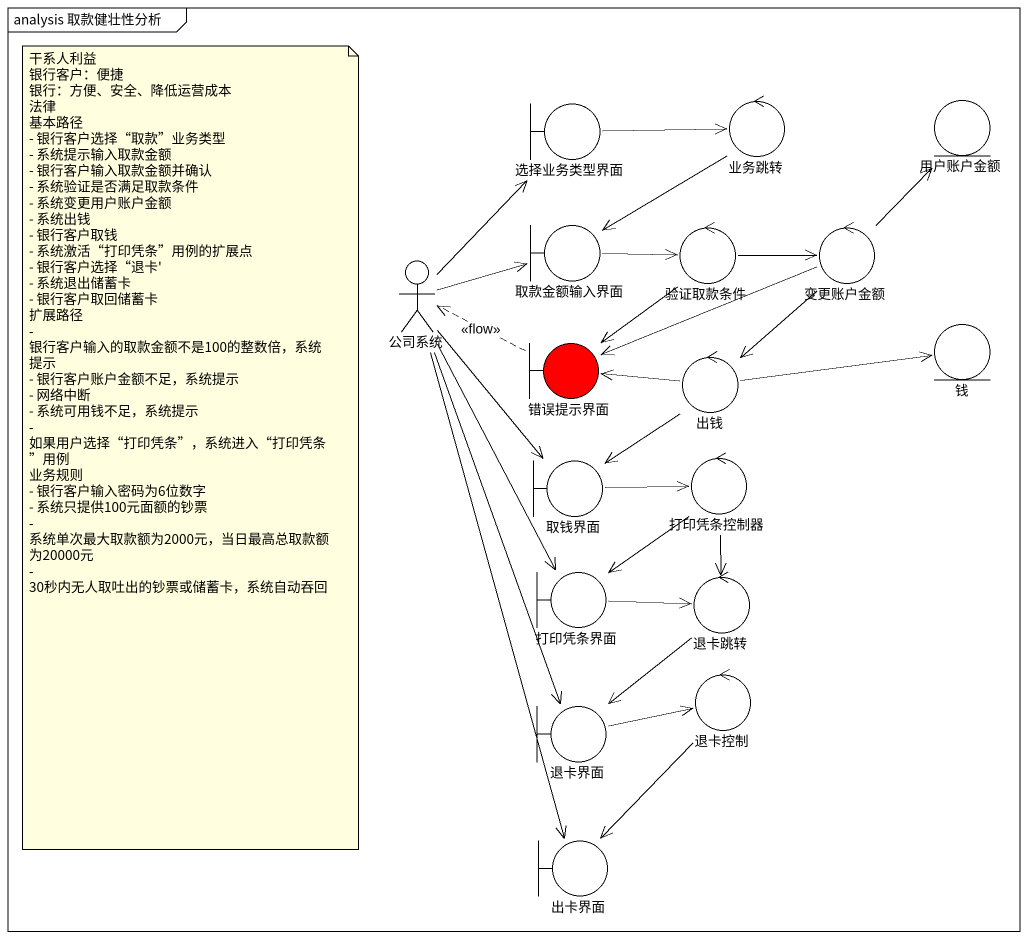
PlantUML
@startuml
mainframe analysis 取款健壮性分析
boundary 选择业务类型界面
control 业务跳转
entity 用户账户金额
boundary 取款金额输入界面
control 验证取款条件
control 变更账户金额
actor 公司系统
boundary 错误提示界面 #FF0000
control 出钱
entity 钱
boundary 取钱界面
control 打印凭条控制器
boundary 打印凭条界面
control 退卡跳转
boundary 退卡界面
control 退卡控制
boundary 出卡界面
选择业务类型界面 -right-> 业务跳转
业务跳转 --> 取款金额输入界面
取款金额输入界面 -right-> 验证取款条件
验证取款条件 -right-> 变更账户金额
验证取款条件 --> 错误提示界面
变更账户金额 -up-> 用户账户金额
变更账户金额 -left-> 错误提示界面
变更账户金额 --> 出钱
公司系统 -up-> 选择业务类型界面
公司系统 -right-> 取款金额输入界面
公司系统 --> 取钱界面
公司系统 --> 打印凭条界面
公司系统 --> 退卡界面
公司系统 --> 出卡界面
错误提示界面 .left.> 公司系统 : <<flow>>
出钱 -left-> 错误提示界面
出钱 -right-> 钱
出钱 --> 取钱界面
取钱界面 -right-> 打印凭条控制器
打印凭条控制器 --> 打印凭条界面
打印凭条控制器 --> 退卡跳转
打印凭条界面 -right-> 退卡跳转
退卡跳转 --> 退卡界面
退卡界面 -right-> 退卡控制
退卡控制 --> 出卡界面
note as N1
  干系人利益
  银行客户：便捷
  银行：方便、安全、降低运营成本
  法律
  基本路径
  - 银行客户选择“取款”业务类型
  - 系统提示输入取款金额
  - 银行客户输入取款金额并确认
  - 系统验证是否满足取款条件
  - 系统变更用户账户金额
  - 系统出钱
  - 银行客户取钱
  - 系统激活“打印凭条”用例的扩展点
  - 银行客户选择“退卡'
  - 系统退出储蓄卡
  - 银行客户取回储蓄卡
  扩展路径
  - 银行客户输入的取款金额不是100的整数倍，系统提示
  - 银行客户账户金额不足，系统提示
  - 网络中断
  - 系统可用钱不足，系统提示
  - 如果用户选择“打印凭条”，系统进入“打印凭条”用例
  业务规则
  - 银行客户输入密码为6位数字
  - 系统只提供100元面额的钞票
  - 系统单次最大取款额为2000元，当日最高总取款额为20000元
  - 30秒内无人取吐出的钞票或储蓄卡，系统自动吞回
end note
@enduml
